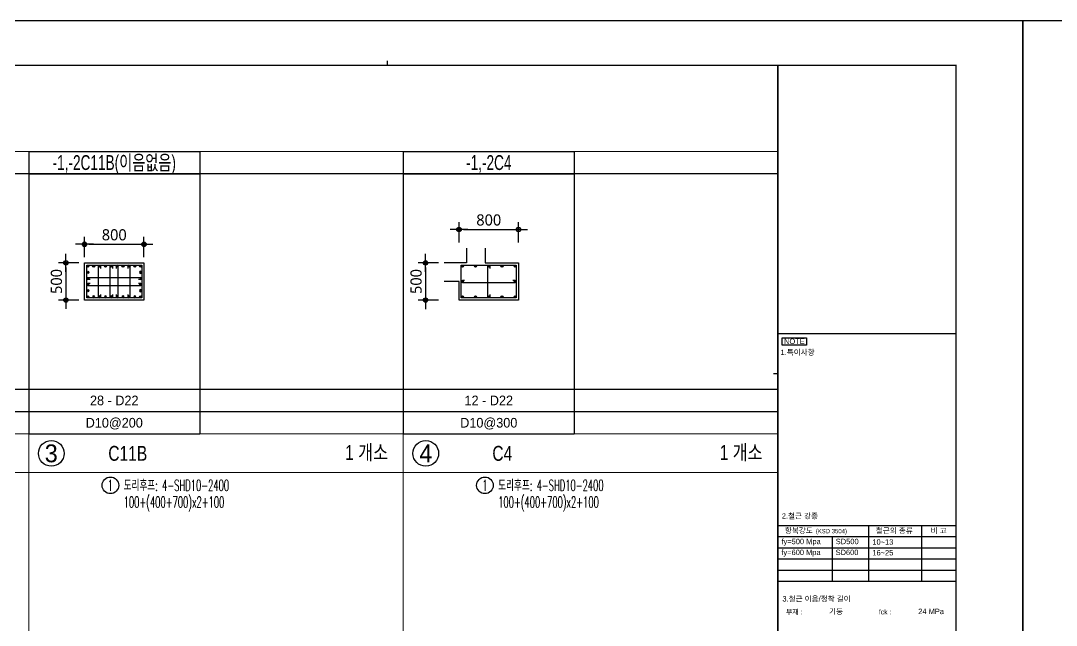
# Model space of a CAD drawing. Header units: millimetres. Extents: x 321717 to 696608, y -514806 to -16026.
# Drawn here: x 483185 to 497113, y -417338 to -409205 of the extents above; entities that cross this region are included whole.
import ezdxf
from ezdxf.enums import TextEntityAlignment as Align

# ---------------------------------------------------------------- set-up
doc = ezdxf.new("R2010")
doc.units = ezdxf.units.MM
doc.header["$LTSCALE"] = 65
doc.layers.get('Defpoints').update_dxf_attribs({"color": 145})
for name, color, linetype in [('AMAC-NO', 5, 'Continuous'), ('BAR', 2, 'Continuous'), ('BAR1', 2, 'Continuous'), ('DIM', 7, 'Continuous'), ('LEAD7', 7, 'Continuous'), ('LEAD8', 8, 'Continuous'), ('LINE', 7, 'Continuous'), ('XTAG', 7, 'Continuous'), ('기둥', 4, 'Continuous')]:
    doc.layers.add(name, color=color, linetype=linetype)
doc.layers.add('TEXT', color=3, linetype='Continuous', lineweight=9)
doc.layers.add('XTITLE', color=22, linetype='Continuous', lineweight=0)
doc.styles.add('XRebar', font='Romans.shx', dxfattribs={"bigfont": 'whgtxt.shx'})
doc.styles.add('XRebarSheet', font='HMKMRHD.TTF')
doc.styles.add('돋음', font='Dotum.ttf')
doc.styles.add('맑은고딕', font='malgun_0.ttf')
doc.dimstyles.new('DIM_30', dxfattribs={"dimscale": 30, "dimtxt": 3, "dimasz": 1.2, "dimexe": 2, "dimexo": 1.5, "dimgap": 1, "dimtad": 1, "dimdec": 0, "dimdsep": 46, "dimtxsty": '맑은고딕', "dimblk1": 'DIMDOT', "dimblk2": 'DIMDOT', "dimsah": 1, "dimcen": 1, "dimdle": 2, "dimclrd": 7, "dimclre": 7, "dimclrt": 3, "dimadec": 0, "dimazin": 0, "dimtfac": 1, "dimtdec": 0, "dimtix": 1, "dimtmove": 2, "dimatfit": 3, "dimldrblk": 'DIMDOT', "dimfxl": 1, "dimtolj": 1, "dimarcsym": 0})

# ---------------------------------------------------------------- blocks, each defined once
blk = doc.blocks.new('dhs_sheet2e')
at = {"color": 7}
for p, q in [((55508.9, 57331.7), (55508.9, 57531.5)), ((73013.1, 43498.2), (72813.3, 43498.2)), ((73013.1, 36694), (81003.6, 36694)), ((77085.8, 36694), (77085.8, 34197)), ((79453.7, 36694), (79453.7, 34197)), ((73013.1, 36194.6), (81003.6, 36194.6)), ((75452.6, 36194.6), (75452.6, 34197)), ((73013.1, 35695.2), (81003.6, 35695.2)), ((73013.1, 35195.8), (81003.6, 35195.8)), ((73013.1, 34696.4), (81003.6, 34696.4)), ((73013.1, 34197), (81003.6, 34197))]:
    blk.add_line(p, q, dxfattribs=at)
for points in [[(84000, 0), (84000, 59329.4), (0, 59329.4), (0, 0)], [(73208.2, 45108.5), (74292.8, 45108.5), (74292.8, 44775), (73208.2, 44775)]]:
    blk.add_lwpolyline(points, close=True, dxfattribs=at)
at = {"color": 30, "const_width": 64.9}
blk.add_lwpolyline([(81003.6, 57331.7), (2996.4, 57331.7), (2996.4, 1997.6), (81003.6, 1997.6)], close=True, dxfattribs=at)
at = {"color": 30}
for points, const_width in [([(73013.1, 1997.6), (73013.1, 57331.7)], 64.9), ([(73013.1, 45291.6), (81003.6, 45291.6)], 64.9), ([(73013.1, 37482.7), (81003.6, 37482.7)], 1.25)]:
    blk.add_lwpolyline(points, dxfattribs=dict(at, const_width=const_width))
at = {"ltscale": 2, "const_width": 1.25}
for points in [[(73013.1, 36694), (73013.1, 34197)], [(81003.6, 36694), (81003.6, 34197)], [(73013.1, 33114.4), (73013.1, 32518)], [(81003.6, 32518), (81003.6, 33114.4)]]:
    blk.add_lwpolyline(points, dxfattribs=at)
at = {"color": 7, "const_width": 1.25}
for points in [[(73013.1, 33114.4), (81003.6, 33114.4)], [(75010.7, 32518), (75010.7, 33114.4)], [(77008.3, 33114.4), (77008.3, 32518)], [(79005.9, 32518), (79005.9, 33114.4)], [(73013.1, 32518), (81003.6, 32518)]]:
    blk.add_lwpolyline(points, dxfattribs=at)
at = {"color": 7, "ltscale": 2, "const_width": 1.25}
blk.add_lwpolyline([(77008.3, 32518), (77008.3, 33114.4)], dxfattribs=at)
at = {"color": 7, "style": 'XRebarSheet'}
for s, height, p in [('NOTE', 242.71, (73292, 44833.7)), ('1.특이사항', 242.71, (73135.9, 44335.3)), ('2.철근 강종', 242.71, (73193, 37000.1)), ('3.철근 이음/정착 길이', 242.711, (73219.2, 33284.8))]:
    blk.add_text(s, height=height, dxfattribs=at).set_placement(p)
at = {"color": 3, "style": 'XRebarSheet'}
for s, height, p in [('항복강도', 242.71, (73329, 36346.4)), ('(KSD 3504)', 194.17, (74714.3, 36344.3)), ('철근의 종류', 242.71, (77406.6, 36345.3)), ('비 고', 242.71, (79864.2, 36338.4)), ('부재 :', 220, (73378.9, 32707.9)), ('fck :', 220, (77546.2, 32707.9))]:
    blk.add_text(s, height=height, dxfattribs=at).set_placement(p)
blk = doc.blocks.new('zdfgarse')
at = {"color": 255, "xscale": 0.25, "yscale": 0.25, "zscale": 0.25}
blk.add_blockref('dhs_sheet2e', (0, 0), dxfattribs=at)
at = {"color": 3, "style": 'XRebarSheet'}
for s, p in [('fy=500 Mpa', (18294, 8964)), ('SD500', (18903, 8964)), ('10~13', (19313, 8958)), ('fy=600 Mpa', (18293, 8842)), ('SD600', (18901, 8842)), ('16~25', (19313, 8838)), ('기둥', (18828, 8180)), ('24 MPa', (19827, 8180))]:
    blk.add_text(s, height=60.7, dxfattribs=at).set_placement(p)
blk = doc.blocks.new('A$C74EF247C')
at = {"layer": 'LINE', "color": 7, "linetype": 'Continuous'}
for p, q in [((0, 0), (0, -3800)), ((0, 0), (2300, 0)), ((2300, 0), (2300, -3800)), ((0, -300), (2300, -300)), ((0, -3800), (2300, -3800))]:
    blk.add_line(p, q, dxfattribs=at)
at = {"layer": 'LINE', "color": 4, "linetype": 'Continuous'}
for p, q in [((0, -3200), (2300, -3200)), ((0, -3500), (2300, -3500))]:
    blk.add_line(p, q, dxfattribs=at)
blk = doc.blocks.new('DIMDOT')
at = {"layer": 'DIM', "linetype": 'Continuous'}
blk.add_line((-2, 0), (2, 0), dxfattribs=at)
for radius in [0.5, 0.25]:
    blk.add_circle((0, 0), radius, dxfattribs=at)
blk = doc.blocks.new('*D167')
at = {"layer": 'Defpoints', "color": 0, "transparency": 16777216}
for p in [(550930, -138489), (550680, -138989), (550930, -138989)]:
    blk.add_point(p, dxfattribs=at)
at = {"layer": 'DIM', "color": 7, "lineweight": -2, "transparency": 16777216}
for p, q in [((550855, -138489), (550580, -138489)), ((550680, -138549), (550680, -138929)), ((550855, -138989), (550580, -138989))]:
    blk.add_line(p, q, dxfattribs=at)
at = {"layer": 'DIM', "color": 7, "lineweight": -2, "transparency": 16777216, "xscale": 60, "yscale": 60, "zscale": 60}
for p, rotation in [((550680, -138489), 90), ((550680, -138989), 270)]:
    blk.add_blockref('DIMDOT', p, dxfattribs=dict(at, rotation=rotation))
at = {"layer": 'DIM', "color": 3, "transparency": 16777216, "insert": (550553, -138739), "char_height": 150, "attachment_point": 5, "rotation": 90, "style": '맑은고딕'}
blk.add_mtext('\\A1;500', dxfattribs=at)
blk = doc.blocks.new('*D168')
at = {"layer": 'Defpoints', "color": 0, "transparency": 16777216}
for p in [(551730, -138239), (550930, -138489), (551730, -138489)]:
    blk.add_point(p, dxfattribs=at)
at = {"layer": 'DIM', "color": 7, "lineweight": -2, "transparency": 16777216}
for p, q in [((550930, -138414), (550930, -138139)), ((551730, -138414), (551730, -138139)), ((550990, -138239), (551670, -138239))]:
    blk.add_line(p, q, dxfattribs=at)
at = {"layer": 'DIM', "color": 7, "lineweight": -2, "transparency": 16777216, "xscale": 60, "yscale": 60, "zscale": 60, "rotation": 180}
blk.add_blockref('DIMDOT', (550930, -138239), dxfattribs=at)
at = {"layer": 'DIM', "color": 7, "lineweight": -2, "transparency": 16777216, "xscale": 60, "yscale": 60, "zscale": 60}
blk.add_blockref('DIMDOT', (551730, -138239), dxfattribs=at)
at = {"layer": 'DIM', "color": 3, "transparency": 16777216, "insert": (551330, -138112), "char_height": 150, "attachment_point": 5, "style": '맑은고딕'}
blk.add_mtext('\\A1;800', dxfattribs=at)
blk = doc.blocks.new('ST')
at = {"layer": 'BAR'}
blk.add_circle((0, 0), 14.5, dxfattribs=at)
blk = doc.blocks.new('A$C08B0344F')
at = {"layer": 'BAR'}
blk.add_hatch(color=256, dxfattribs=at).paths.add_polyline_path([(14.5, 0, 1), (-14.5, 0, 1)])
at = {"layer": 'BAR', "rotation": 270}
blk.add_blockref('ST', (0, 0), dxfattribs=at)
blk = doc.blocks.new('*D130')
at = {"layer": 'Defpoints', "color": 0, "transparency": 16777216}
for p in [(546130, -127319), (545880, -127819), (546130, -127819)]:
    blk.add_point(p, dxfattribs=at)
at = {"layer": 'DIM', "color": 7, "lineweight": -2, "transparency": 16777216}
for p, q in [((546055, -127319), (545780, -127319)), ((545880, -127379), (545880, -127759)), ((546055, -127819), (545780, -127819))]:
    blk.add_line(p, q, dxfattribs=at)
at = {"layer": 'DIM', "color": 7, "lineweight": -2, "transparency": 16777216, "xscale": 60, "yscale": 60, "zscale": 60}
for p, rotation in [((545880, -127319), 90), ((545880, -127819), 270)]:
    blk.add_blockref('DIMDOT', p, dxfattribs=dict(at, rotation=rotation))
at = {"layer": 'DIM', "color": 3, "transparency": 16777216, "insert": (545753, -127569), "char_height": 150, "attachment_point": 5, "rotation": 90, "style": '맑은고딕'}
blk.add_mtext('\\A1;500', dxfattribs=at)
blk = doc.blocks.new('*D131')
at = {"layer": 'Defpoints', "color": 0, "transparency": 16777216}
for p in [(547130, -126869), (546330, -127119), (547130, -127119)]:
    blk.add_point(p, dxfattribs=at)
at = {"layer": 'DIM', "color": 7, "lineweight": -2, "transparency": 16777216}
for p, q in [((546330, -127044), (546330, -126769)), ((546390, -126869), (547070, -126869)), ((547130, -127044), (547130, -126769))]:
    blk.add_line(p, q, dxfattribs=at)
at = {"layer": 'DIM', "color": 7, "lineweight": -2, "transparency": 16777216, "xscale": 60, "yscale": 60, "zscale": 60, "rotation": 180}
blk.add_blockref('DIMDOT', (546330, -126869), dxfattribs=at)
at = {"layer": 'DIM', "color": 7, "lineweight": -2, "transparency": 16777216, "xscale": 60, "yscale": 60, "zscale": 60}
blk.add_blockref('DIMDOT', (547130, -126869), dxfattribs=at)
at = {"layer": 'DIM', "color": 3, "transparency": 16777216, "insert": (546730, -126742), "char_height": 150, "attachment_point": 5, "style": '맑은고딕'}
blk.add_mtext('\\A1;800', dxfattribs=at)
blk = doc.blocks.new('*U280', base_point=(484278, -415455))
at = {"layer": 'XTAG', "color": 0, "linetype": 'Continuous', "ltscale": 1.06101e-314}
blk.add_circle((484391, -415455), 112, dxfattribs=at)
at = {"layer": 'XTAG', "color": 0, "linetype": 'Continuous', "ltscale": 1.06101e-314, "style": 'XRebar', "width": 0.5}
blk.add_text('1', height=150, dxfattribs=at).set_placement((484391, -415455), align=Align.MIDDLE_CENTER)
at = {"layer": 'XTAG', "color": 0, "linetype": 'Continuous', "ltscale": 1.06101e-314, "style": 'XRebar', "width": 0.55}
for s, p in [('도리후프: 4-SHD10-2400', (484569, -415455)), ('100+(400+700)x2+100', (484569, -415680))]:
    blk.add_text(s, height=150, dxfattribs=at).set_placement(p, align=Align.MIDDLE_LEFT)
blk = doc.blocks.new('*U281', base_point=(489315, -415455))
at = {"layer": 'XTAG', "color": 0, "linetype": 'Continuous', "ltscale": 1.06101e-314}
blk.add_circle((489428, -415455), 112, dxfattribs=at)
at = {"layer": 'XTAG', "color": 0, "linetype": 'Continuous', "ltscale": 1.06101e-314, "style": 'XRebar', "width": 0.5}
blk.add_text('1', height=150, dxfattribs=at).set_placement((489428, -415455), align=Align.MIDDLE_CENTER)
at = {"layer": 'XTAG', "color": 0, "linetype": 'Continuous', "ltscale": 1.06101e-314, "style": 'XRebar', "width": 0.55}
for s, p in [('도리후프: 4-SHD10-2400', (489606, -415455)), ('100+(400+700)x2+100', (489606, -415680))]:
    blk.add_text(s, height=150, dxfattribs=at).set_placement(p, align=Align.MIDDLE_LEFT)
blk = doc.blocks.new('-2C11B')
at = {"layer": 'BAR1'}
blk.add_lwpolyline([(780, 1830), (780, 2270), (1520, 2270), (1520, 1830)], close=True, dxfattribs=at)
for points in [[(967, 1874.5), (967, 1844.5, -1), (938, 1844.5), (938, 2255.5, -1), (967, 2255.5), (967, 2225.5)], [(1125, 1874.5), (1125, 1844.5, -1), (1096, 1844.5), (1096, 2255.5, -1), (1125, 2255.5), (1125, 2225.5)], [(1175, 1874.5), (1175, 1844.5, 1), (1204, 1844.5), (1204, 2255.5, 1), (1175, 2255.5), (1175, 2225.5)], [(1333, 1874.5), (1333, 1844.5, 1), (1362, 1844.5), (1362, 2255.5, 1), (1333, 2255.5), (1333, 2225.5)], [(824.5, 2076.6), (794.5, 2076.6, -1), (794.5, 2105.6), (1505.5, 2105.6, -1), (1505.5, 2076.6), (1475.5, 2076.6)], [(824.5, 2023.4), (794.5, 2023.4, 1), (794.5, 1994.4), (1505.5, 1994.4, 1), (1505.5, 2023.4), (1475.5, 2023.4)]]:
    blk.add_lwpolyline(points, format="xyb", dxfattribs=at)
at = {"layer": '기둥'}
blk.add_lwpolyline([(750, 1800), (750, 2300), (1550, 2300), (1550, 1800)], close=True, dxfattribs=at)
at = {"layer": 'BAR', "rotation": 90.00000000000031}
for p in [(794.5, 2255.5), (873.5, 2255.5), (952.5, 2255.5), (1031.5, 2255.5), (1110.5, 2255.5), (1189.5, 2255.5), (1268.5, 2255.5), (1347.5, 2255.5), (1426.5, 2255.5), (1505.5, 2255.5), (794.5, 2173.3), (794.5, 2091.1), (794.5, 2008.9), (1505.5, 2008.9), (794.5, 1926.7), (794.5, 1844.5), (1505.5, 1844.5)]:
    blk.add_blockref('A$C08B0344F', p, dxfattribs=at)
at = {"layer": 'BAR', "xscale": -1}
for p, rotation in [((1505.5, 2173.3), 269.9999999999955), ((1505.5, 2091.1), 269.9999999999955), ((873.5, 1844.5), 89.99999999999544), ((952.5, 1844.5), 89.99999999999544), ((1031.5, 1844.5), 89.99999999999544), ((1110.5, 1844.5), 89.99999999999544), ((1189.5, 1844.5), 89.99999999999544), ((1268.5, 1844.5), 89.99999999999544), ((1347.5, 1844.5), 89.99999999999544), ((1426.5, 1844.5), 89.99999999999544), ((1505.5, 1926.7), 269.9999999999955)]:
    blk.add_blockref('A$C08B0344F', p, dxfattribs=dict(at, rotation=rotation))
at = {"layer": 'LINE'}
blk.add_blockref('A$C74EF247C', (0, 3800), dxfattribs=at)
at = {"layer": 'TEXT', "color": 6, "style": '돋음', "width": 0.7}
blk.add_text('-1,-2C11B(이음없음)', height=200, dxfattribs=at).set_placement((1150, 3650), align=Align.MIDDLE_CENTER)
at = {"layer": 'TEXT', "linetype": 'ByBlock', "style": '돋음'}
for s, p in [('28 - D22', (1150, 450)), ('D10@200', (1150, 150))]:
    blk.add_text(s, height=130, dxfattribs=at).set_placement(p, align=Align.MIDDLE_CENTER)
at = {"layer": 'DIM'}
dim = blk.add_linear_dim(base=(1550, 2550), p1=(750, 2300), p2=(1550, 2300), dimstyle='DIM_30', override={"dimscale": 50}, dxfattribs=at)
dim.commit()
dim.dimension.update_dxf_attribs({"geometry": '*D168', "text_midpoint": (1150, 2677.5), "insert": (-550180.1, 140789.4)})
dim = blk.add_linear_dim(base=(500, 1800), p1=(750, 2300), p2=(750, 1800), angle=270, dimstyle='DIM_30', override={"dimscale": 50}, dxfattribs=at)
dim.commit()
dim.dimension.update_dxf_attribs({"geometry": '*D167', "text_midpoint": (372.5, 2050), "insert": (-550180.1, 140789.4)})
blk = doc.blocks.new('2C4')
at = {"layer": 'BAR1'}
blk.add_lwpolyline([(780, 1830), (780, 2270), (1520, 2270), (1520, 1830)], close=True, dxfattribs=at)
for points in [[(1164.5, 1874.5), (1164.5, 1844.5, -1), (1135.5, 1844.5), (1135.5, 2255.5, -1), (1164.5, 2255.5), (1164.5, 2225.5)], [(824.5, 2064.5), (794.5, 2064.5, 1), (794.5, 2035.5), (1505.5, 2035.5, 1), (1505.5, 2064.5), (1475.5, 2064.5)]]:
    blk.add_lwpolyline(points, format="xyb", dxfattribs=at)
at = {"layer": '기둥'}
for points in [[(1100, 2500), (1100, 2300), (1550, 2300), (1550, 1800), (750, 1800), (750, 2050), (550, 2050)], [(850, 2500), (850, 2300), (550, 2300)]]:
    blk.add_lwpolyline(points, dxfattribs=at)
at = {"layer": 'BAR', "rotation": 89.99999999999713}
for p in [(794.5, 2255.5), (972.25, 2255.5), (1150, 2255.5), (1327.75, 2255.5), (1505.5, 2255.5), (794.5, 2050), (1505.5, 2050), (794.5, 1844.5), (972.25, 1844.5), (1150, 1844.5), (1327.75, 1844.5), (1505.5, 1844.5)]:
    blk.add_blockref('A$C08B0344F', p, dxfattribs=at)
at = {"layer": 'LINE'}
blk.add_blockref('A$C74EF247C', (0, 3800), dxfattribs=at)
at = {"layer": 'TEXT', "color": 6, "style": '돋음', "width": 0.7}
blk.add_text('-1,-2C4', height=200, dxfattribs=at).set_placement((1150, 3650), align=Align.MIDDLE_CENTER)
at = {"layer": 'TEXT', "linetype": 'ByBlock', "style": '돋음'}
for s, p in [('12 - D22', (1150, 450)), ('D10@300', (1150, 150))]:
    blk.add_text(s, height=130, dxfattribs=at).set_placement(p, align=Align.MIDDLE_CENTER)
at = {"layer": 'DIM'}
dim = blk.add_linear_dim(base=(1550, 2750), p1=(750, 2500), p2=(1550, 2500), dimstyle='DIM_30', override={"dimscale": 50}, dxfattribs=at)
dim.commit()
dim.dimension.update_dxf_attribs({"geometry": '*D131', "text_midpoint": (1150, 2877.5), "insert": (-545580.09, 129619.06)})
dim = blk.add_linear_dim(base=(300, 1800), p1=(550, 2300), p2=(550, 1800), angle=270, dimstyle='DIM_30', override={"dimscale": 50}, dxfattribs=at)
dim.commit()
dim.dimension.update_dxf_attribs({"geometry": '*D130', "text_midpoint": (172.5, 2050), "insert": (-545580.09, 129619.06)})

msp = doc.modelspace()

# ---------------------------------------------------------------- linework, layer by layer
at = {"layer": 'AMAC-NO', "color": 2}
for centre in [(483595.8, -415024.6), (488633.1, -415024.6)]:
    msp.add_circle(centre, 172.8, dxfattribs=at)
at = {"layer": 'LEAD7'}
msp.add_line((493367.5, -411265.7), (472362.5, -411265.7), dxfattribs=at)
at = {"layer": 'LEAD8'}
for p, q in [((472362.5, -414162.9), (493367.5, -414162.9)), ((472362.5, -414462.9), (493367.5, -414462.9))]:
    msp.add_line(p, q, dxfattribs=at)
at = {"layer": 'XTITLE', "color": 3, "ltscale": 2}
for p, q in [((472362.5, -410962.9), (493367.5, -410962.9)), ((472362.5, -414762.9), (493367.5, -414762.9)), ((473218.3, -415283.2), (493367.5, -415283.2))]:
    msp.add_line(p, q, dxfattribs=at)
for points in [[(483292.9, -410962.9), (483292.9, -426404)], [(488330.2, -410962.9), (488330.2, -426404)]]:
    msp.add_lwpolyline(points, dxfattribs=at)

# ---------------------------------------------------------------- block references
at = {"xscale": 1.199999996698919, "yscale": 1.199999996698919, "zscale": 1.199999996698919}
for p in [(471463.6, -427003.3), (496663.6, -427003.3)]:
    msp.add_blockref('zdfgarse', p, dxfattribs=at)
at = {"layer": 'DIM'}
for name, p in [('-2C11B', (483292.9, -414762.9)), ('2C4', (488330.2, -414762.9))]:
    msp.add_blockref(name, p, dxfattribs=at)
at = {"layer": 'XTAG', "color": 30, "linetype": 'Continuous', "ltscale": 7.5556e-312}
for name, p in [('*U280', (484278.2, -415454.9)), ('*U281', (489315.5, -415454.9))]:
    msp.add_blockref(name, p, dxfattribs=at)

# ---------------------------------------------------------------- texts
at = {"layer": 'AMAC-NO', "color": 2, "style": '돋음'}
for s, p in [('3', (483595.8, -415024.6)), ('4', (488633.1, -415024.6))]:
    msp.add_text(s, height=240, dxfattribs=at).set_placement(p, align=Align.MIDDLE_CENTER)
at = {"layer": 'AMAC-NO', "color": 2, "style": '돋음', "width": 0.8}
for s, p in [('C11B', (484624.8, -415024.6)), ('1 개소', (487836.8, -415011.9)), ('C4', (489662.1, -415024.6)), ('1 개소', (492874.1, -415011.9))]:
    msp.add_text(s, height=200, dxfattribs=at).set_placement(p, align=Align.MIDDLE_CENTER)

doc.saveas('drawing.dxf')
